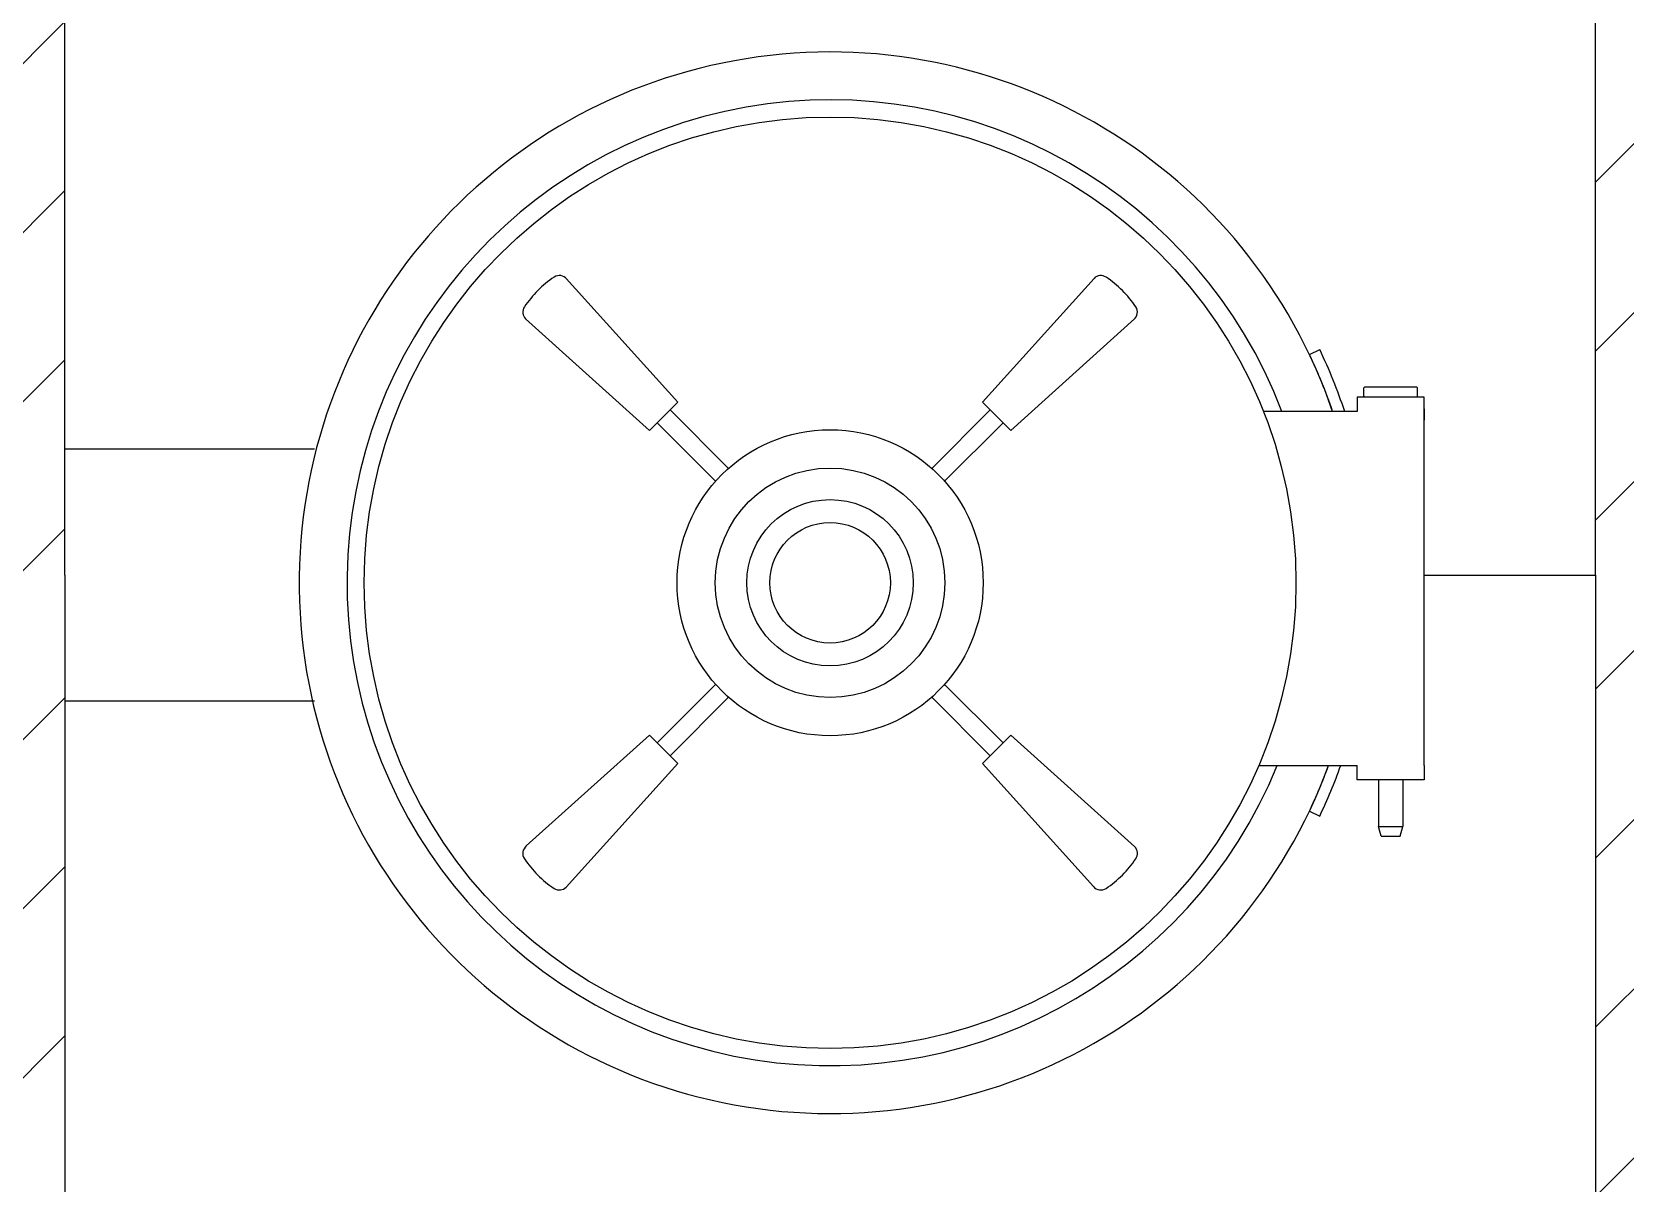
# Model space of a CAD drawing. Header units: millimetres. Extents: x -406921 to 13185, y -22195 to 9270.
# Drawn here: x 9199 to 10032, y 3482 to 4084 of the extents above; entities that cross this region are included whole.
import ezdxf

# ---------------------------------------------------------------- set-up
doc = ezdxf.new("R2010")
doc.units = ezdxf.units.MM
doc.header["$MEASUREMENT"] = 0
doc.layers.get('0').update_dxf_attribs({"lineweight": 25})
doc.layers.add('D', color=3, linetype='Continuous', lineweight=13)

msp = doc.modelspace()

# ---------------------------------------------------------------- hatches: boundary and pattern name
at = {"layer": 'D'}
h = msp.add_hatch(dxfattribs=at)
h.set_pattern_fill('ANSI31', color=256, scale=500, style=0)
h.set_pattern_definition([(45, (223615.06, 23061.8), (-44.194174, 44.194174), [])])
h.paths.add_polyline_path([(10016.063, 4430.033), (10016.063, 3800.033), (10016.063, 3370.033), (10016.063, 2750.033), (9991.063, 2750.033), (9991.063, 2740.033), (9981.455, 2740.033), (9981.455, 2732.033), (10015.563, 2732.033), (10015.563, 2729.033), (10146.847, 2729.033), (10146.847, 4515.967), (10816.063, 4515.967), (10816.063, 5429.033), (8416.063, 5429.033), (8416.063, 4515.967), (9085.278, 4515.967), (9085.278, 2729.033), (9216.562, 2729.033), (9216.562, 2732.033), (9250.67, 2732.033), (9250.67, 2740.033), (9241.063, 2740.033), (9241.063, 2750.033), (9216.063, 2750.033), (9216.063, 3370.033), (9216.063, 3800.033), (9216.063, 4430.033)])

# ---------------------------------------------------------------- linework, layer by layer
for p, q in [((9216.063, 3800.033), (9216.063, 4430.033)), ((10016.063, 3800.033), (10016.063, 4430.033)), ((9866.556, 3915.445), (9871.972, 3918.026)), ((9895.02, 3898.033), (9895.52, 3898.533)), ((9895.02, 3893.533), (9895.02, 3898.033)), ((9895.52, 3898.533), (9922.52, 3898.533)), ((9922.52, 3898.533), (9923.02, 3898.033)), ((9923.02, 3893.533), (9923.02, 3898.033)), ((9895.02, 3893.533), (9895.52, 3893.033)), ((9922.52, 3893.033), (9895.52, 3893.033)), ((9923.02, 3893.533), (9922.52, 3893.033)), ((9926.52, 3887.033), (9926.52, 3881.033)), ((9346.51, 3865.969), (9216.063, 3865.969)), ((9216.063, 3800.033), (9216.063, 3370.033)), ((9926.52, 3800.033), (10016.063, 3800.033)), ((9926.52, 3800.033), (10016.063, 3800.033)), ((10016.063, 3800.033), (10016.063, 3370.033)), ((9346.51, 3734.097), (9216.063, 3734.097)), ((9902.67, 3693.033), (9902.67, 3668.533)), ((9915.37, 3693.033), (9915.37, 3668.533)), ((9866.556, 3676.621), (9871.972, 3674.039)), ((9904.02, 3663.533), (9902.67, 3668.533)), ((9902.67, 3668.533), (9915.37, 3668.533)), ((9914.02, 3663.533), (9915.37, 3668.533)), ((9904.02, 3663.533), (9914.02, 3663.533))]:
    msp.add_line(p, q)
at = {"linetype": 'Continuous'}
for p, q in [((9478.109, 3955.2), (9536.445, 3890.499)), ((9695.68, 3890.499), (9754.016, 3955.2)), ((9521.596, 3875.65), (9456.895, 3933.986)), ((9775.23, 3933.986), (9710.529, 3875.65)), ((9536.445, 3890.499), (9521.596, 3875.65)), ((9710.529, 3875.65), (9695.68, 3890.499)), ((9891.52, 3893.033), (9891.52, 3885.533)), ((9926.52, 3893.033), (9891.52, 3893.033)), ((9926.52, 3885.533), (9926.52, 3893.033)), ((9562.953, 3855.86), (9532.379, 3886.434)), ((9699.746, 3886.434), (9669.173, 3855.86)), ((9891.52, 3885.533), (9842.518, 3885.533)), ((9926.52, 3700.533), (9926.52, 3885.533)), ((9525.662, 3879.716), (9556.235, 3849.143)), ((9675.89, 3849.143), (9706.463, 3879.716)), ((9556.235, 3742.923), (9525.662, 3712.349)), ((9706.463, 3712.349), (9675.89, 3742.923)), ((9532.379, 3705.632), (9562.953, 3736.205)), ((9669.173, 3736.205), (9699.746, 3705.632)), ((9457.28, 3658.425), (9521.596, 3716.415)), ((9521.596, 3716.415), (9536.445, 3701.566)), ((9695.68, 3701.566), (9710.529, 3716.415)), ((9710.529, 3716.415), (9775.23, 3658.079)), ((9536.445, 3701.566), (9478.109, 3636.865)), ((9753.67, 3637.25), (9695.68, 3701.566)), ((9840.054, 3700.533), (9891.52, 3700.533)), ((9891.52, 3693.033), (9891.52, 3700.533)), ((9926.52, 3700.533), (9926.52, 3693.033)), ((9926.52, 3693.033), (9891.52, 3693.033))]:
    msp.add_line(p, q, dxfattribs=at)
for radius in [243.5, 80, 60, 43.5, 31.5]:
    msp.add_circle((9616.063, 3796.033), radius)
for radius, start, end in [(277.5, 18.815545, 339.87044), (252.5, 20.760074, 337.776666), (277.5, 18.815545, 25.487446), (283.5, 18.402875, 25.487446), (277.5, 334.512554, 339.87044), (283.5, 334.512554, 340.314276)]:
    msp.add_arc((9616.063, 3796.033), radius, start, end)
for centre, radius, start, end in [((9502.696, 3909.399), 55.773, 123.647115, 146.352885), ((9474.568, 3951.659), 5.007, 39.078128, 123.647115), ((9757.557, 3951.659), 5.007, 56.352885, 135), ((9729.429, 3909.399), 55.773, 33.647115, 56.352885), ((9460.436, 3937.527), 5.007, 146.352885, 225), ((9771.689, 3937.527), 5.007, 309.078128, 33.647115), ((9460.436, 3654.538), 5.007, 129.078078, 213.647115), ((9771.689, 3654.538), 5.007, 326.352885, 45), ((9502.696, 3682.667), 55.773, 213.647115, 236.352885), ((9729.429, 3682.667), 55.773, 303.647115, 326.352885), ((9474.568, 3640.406), 5.007, 236.352885, 315), ((9757.557, 3640.406), 5.007, 219.078078, 303.647115)]:
    msp.add_arc(centre, radius, start, end, dxfattribs=at)

doc.saveas('drawing.dxf')
